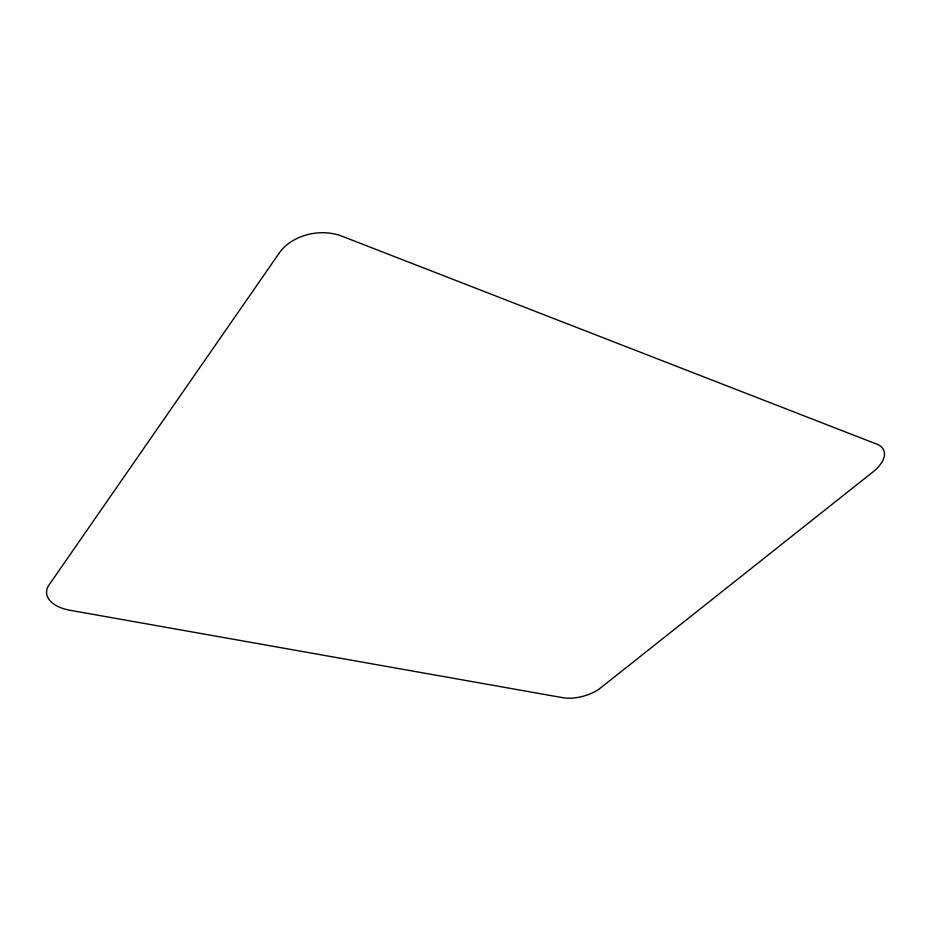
<?xml version="1.0" encoding="UTF-8"?>
<svg xmlns="http://www.w3.org/2000/svg" width="931" height="931" viewBox="0 0 931 931"><rect width="100%" height="100%" fill="white"/><g stroke="black" fill="none" stroke-linecap="round" stroke-linejoin="round"><path stroke-width="1.4" d="M279.265 253.011L49.017 584.994A37.1 20.11 -2.6 0 0 70.244 610.317L562.999 697.726A27.721 12.778 -15.1 0 0 600.472 688.009L872.917 471.959A34.47 17.736 -23.4 0 0 876.874 444.168L342.049 236.218A45.316 33.83 -8.2 0 0 279.265 253.011"/></g></svg>
